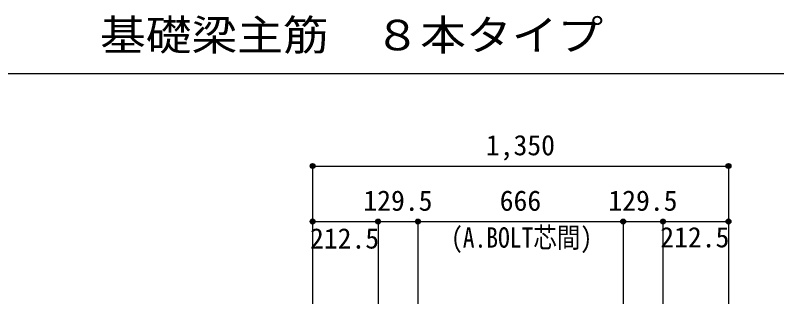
# Model space of a CAD drawing. Units: millimetres at full size, sheet at 1:30. Extents: x -5973 to 5954, y -4195 to 4201.
# Drawn here: x -1088 to 1384, y -970 to -33 of the extents above; entities that cross this region are included whole.
import ezdxf
from ezdxf.enums import TextEntityAlignment as Align

# ---------------------------------------------------------------- set-up
doc = ezdxf.new("R2010")
doc.units = ezdxf.units.MM
doc.header["$LTSCALE"] = 30
doc.header["$PDMODE"] = 32
doc.header["$PDSIZE"] = 15
for name, color, linetype in [('0-7_文字', 4, 'Continuous'), ('0-D_寸法', 4, 'Continuous'), ('6-7_文字', 7, 'Continuous'), ('F-0_枠', 6, 'Continuous')]:
    doc.layers.add(name, color=color, linetype=linetype)
doc.styles.add('ＭＳ ゴシック', font='')
doc.styles.get('ＭＳ ゴシック').set_extended_font_data('MS Gothic')

msp = doc.modelspace()

# ---------------------------------------------------------------- linework, layer by layer
at = {"layer": '0-D_寸法'}
for p, q in [((-122.56, -522.85), (-122.56, -702.85)), ((-122.56, -522.85), (-122.56, -702.85)), ((-122.56, -522.85), (1227.44, -522.85)), ((1227.44, -522.85), (1227.44, -702.85)), ((-122.56, -702.85), (89.94, -702.85)), ((-122.56, -702.85), (-122.56, -969.89)), ((89.94, -702.85), (89.94, -969.89)), ((89.94, -702.85), (219.44, -702.85)), ((219.44, -702.85), (219.44, -969.89)), ((219.44, -702.85), (885.44, -702.85)), ((885.44, -702.85), (885.44, -969.89)), ((885.44, -702.85), (1014.94, -702.85)), ((1014.94, -702.85), (1014.94, -969.89)), ((1014.94, -702.85), (1227.44, -702.85)), ((1227.44, -702.85), (1227.44, -969.89)), ((1227.44, -702.85), (1227.44, -969.89))]:
    msp.add_line(p, q, dxfattribs=at)
for centre, radius in [((-122.56, -522.85), 8), ((-122.56, -522.85), 7.2), ((-122.56, -522.85), 6.4), ((-122.56, -522.85), 5.6), ((-122.56, -522.85), 4.8), ((-122.56, -522.85), 4), ((1227.44, -522.85), 8), ((1227.44, -522.85), 7.2), ((1227.44, -522.85), 6.4), ((1227.44, -522.85), 5.6), ((1227.44, -522.85), 4.8), ((1227.44, -522.85), 4), ((-122.56, -522.85), 3.2), ((-122.56, -522.85), 2.4), ((-122.56, -522.85), 1.6), ((-122.56, -522.85), 0.8), ((1227.44, -522.85), 3.2), ((1227.44, -522.85), 2.4), ((1227.44, -522.85), 1.6), ((1227.44, -522.85), 0.8), ((-122.56, -702.85), 8), ((-122.56, -702.85), 7.2), ((-122.56, -702.85), 6.4), ((-122.56, -702.85), 5.6), ((-122.56, -702.85), 4.8), ((-122.56, -702.85), 4), ((-122.56, -702.85), 3.2), ((-122.56, -702.85), 2.4), ((-122.56, -702.85), 1.6), ((-122.56, -702.85), 0.8), ((89.94, -702.85), 8), ((89.94, -702.85), 7.2), ((89.94, -702.85), 6.4), ((89.94, -702.85), 5.6), ((89.94, -702.85), 4.8), ((89.94, -702.85), 4), ((89.94, -702.85), 3.2), ((89.94, -702.85), 2.4), ((89.94, -702.85), 1.6), ((89.94, -702.85), 0.8), ((219.44, -702.85), 8), ((219.44, -702.85), 7.2), ((219.44, -702.85), 6.4), ((219.44, -702.85), 5.6), ((219.44, -702.85), 4.8), ((219.44, -702.85), 4), ((219.44, -702.85), 3.2), ((219.44, -702.85), 2.4), ((219.44, -702.85), 1.6), ((219.44, -702.85), 0.8), ((885.44, -702.85), 8), ((885.44, -702.85), 7.2), ((885.44, -702.85), 6.4), ((885.44, -702.85), 5.6), ((885.44, -702.85), 4.8), ((885.44, -702.85), 4), ((885.44, -702.85), 3.2), ((885.44, -702.85), 2.4), ((885.44, -702.85), 1.6), ((885.44, -702.85), 0.8), ((1014.94, -702.85), 8), ((1014.94, -702.85), 7.2), ((1014.94, -702.85), 6.4), ((1014.94, -702.85), 5.6), ((1014.94, -702.85), 4.8), ((1014.94, -702.85), 4), ((1014.94, -702.85), 3.2), ((1014.94, -702.85), 2.4), ((1014.94, -702.85), 1.6), ((1014.94, -702.85), 0.8), ((1227.44, -702.85), 8), ((1227.44, -702.85), 7.2), ((1227.44, -702.85), 6.4), ((1227.44, -702.85), 5.6), ((1227.44, -702.85), 4.8), ((1227.44, -702.85), 4), ((1227.44, -702.85), 3.2), ((1227.44, -702.85), 2.4), ((1227.44, -702.85), 1.6), ((1227.44, -702.85), 0.8)]:
    msp.add_circle(centre, radius, dxfattribs=at)
at = {"layer": '0-D_寸法', "color": 7}
for p in [(-122.56, -522.85), (-122.56, -522.85), (1227.44, -522.85), (-122.56, -702.85), (-122.56, -702.85), (89.94, -702.85), (89.94, -702.85), (219.44, -702.85), (219.44, -702.85), (885.44, -702.85), (885.44, -702.85), (1014.94, -702.85), (1014.94, -702.85), (1227.44, -702.85), (1227.44, -702.85)]:
    msp.add_point(p, dxfattribs=at)
at = {"layer": 'F-0_枠', "color": 2}
msp.add_line((-5972.88, -222.05), (3723.6, -222.05), dxfattribs=at)

# ---------------------------------------------------------------- texts
at = {"layer": '0-7_文字', "style": 'ＭＳ ゴシック', "width": 0.85}
msp.add_text('(A.BOLT芯間)', height=65.98, dxfattribs=at).set_placement((326.92, -807.62), align=Align.BOTTOM_LEFT)
at = {"layer": '0-D_寸法', "style": 'ＭＳ ゴシック'}
for s, p in [('1,350', (439.94, -507.85)), ('129.5', (42.19, -687.85)), ('666', (484.94, -687.85)), ('129.5', (837.69, -687.85)), ('212.5', (-131.01, -810.52)), ('212.5', (1006.12, -806.61))]:
    msp.add_text(s, height=65.98, dxfattribs=at).set_placement(p, align=Align.BOTTOM_LEFT)
at = {"layer": '6-7_文字', "color": 2, "style": 'ＭＳ ゴシック', "width": 1.1}
msp.add_text('\u3000\u3000基礎梁主筋\u3000８本タイプ', height=98.97, dxfattribs=at).set_placement((-1109.64, -177.05), align=Align.BOTTOM_LEFT)

doc.saveas('drawing.dxf')
